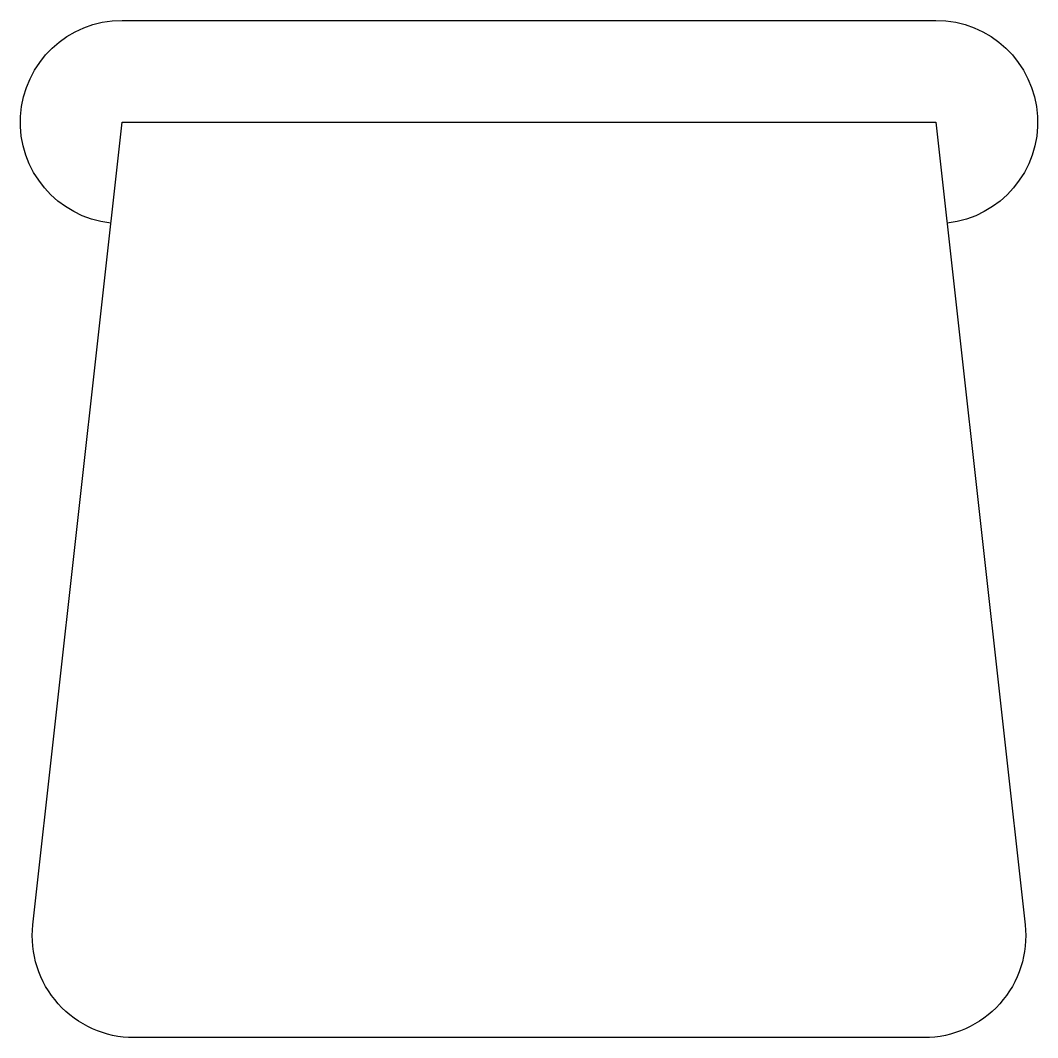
# Model space of a CAD drawing. Extents: x -0.25 to 0.25, y -0.25 to 0.25.
import ezdxf

# ---------------------------------------------------------------- set-up
doc = ezdxf.new("R2010")
doc.units = 0
doc.header["$LTSCALE"] = 0.5
doc.layers.get('0').update_dxf_attribs({"linetype": 'CONTINUOUS'})

msp = doc.modelspace()

# ---------------------------------------------------------------- linework, layer by layer
msp.add_lwpolyline([(-0.20552, 0.15031, -0.946147), (-0.2, 0.25), (0.2, 0.25, -0.946147), (0.20552, 0.15031)], format="xyb")
msp.add_lwpolyline([(0.19414, -0.25), (-0.19414, -0.25, -0.447008), (-0.24383, -0.19448), (-0.2, 0.2), (0.2, 0.2), (0.24383, -0.19448, -0.447008)], format="xyb", close=True)

doc.saveas('drawing.dxf')
